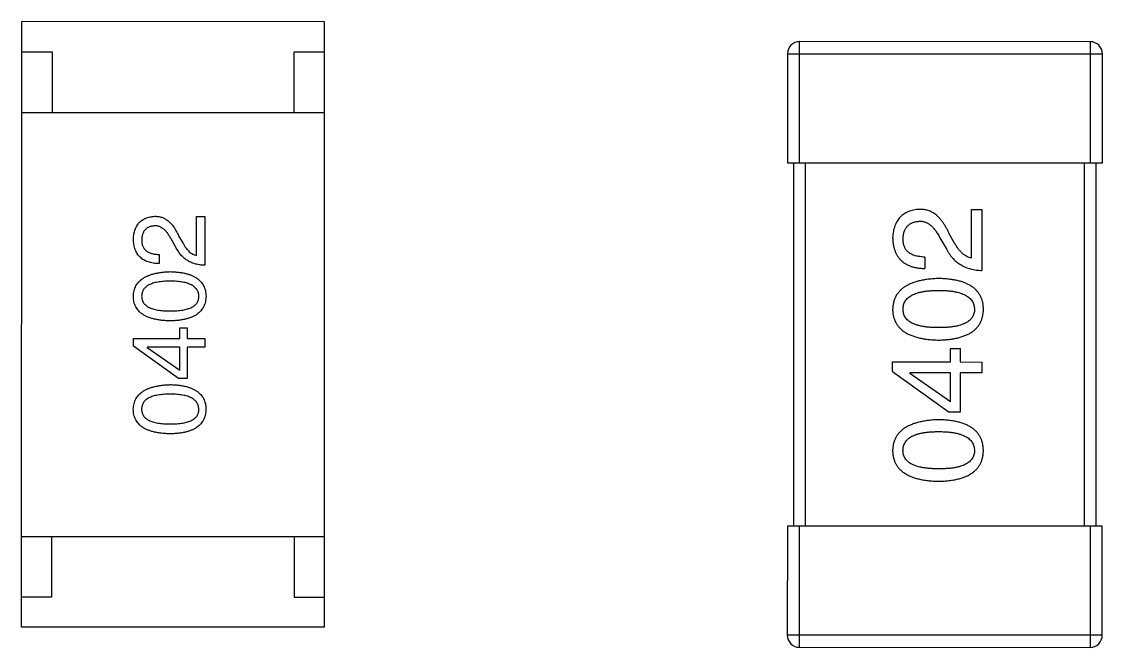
# Model space of a CAD drawing. Header units: inches. Extents: x -29 to 164, y -51 to 83.
# Drawn here: x 147.751 to 149.535, y 1.223 to 2.256 of the extents above; entities that cross this region are included whole.
import ezdxf

# ---------------------------------------------------------------- set-up
doc = ezdxf.new("R2010")
doc.units = ezdxf.units.IN
doc.header["$LTSCALE"] = 1.21
doc.header["$MEASUREMENT"] = 0
doc.layers.get('0').update_dxf_attribs({"linetype": 'CONTINUOUS'})

msp = doc.modelspace()

# ---------------------------------------------------------------- linework, layer by layer
at = {"color": 7, "linetype": 'Continuous'}
for p, q in [((147.7506, 1.2565), (147.7508, 2.2565)), ((148.2508, 2.2564), (147.7508, 2.2565)), ((148.2506, 1.2564), (148.2508, 2.2564)), ((149.5151, 2.2233), (149.0351, 2.2234)), ((149.0351, 2.0234), (149.0351, 2.2234)), ((149.5151, 2.2233), (149.5151, 2.0233)), ((147.7508, 2.2065), (147.8008, 2.2065)), ((147.8008, 2.2065), (147.8008, 2.1065)), ((148.2008, 2.2064), (148.2508, 2.2064)), ((148.2008, 2.1064), (148.2008, 2.2064)), ((149.0151, 2.2034), (149.5351, 2.2033)), ((149.0151, 2.2034), (149.0151, 2.0234)), ((149.5351, 2.0233), (149.5351, 2.2033)), ((147.7508, 2.1065), (148.2508, 2.1064)), ((149.0151, 2.0234), (149.5351, 2.0233)), ((149.0251, 2.0234), (149.025, 1.4234)), ((149.045, 1.4234), (149.0451, 2.0234)), ((149.5051, 2.0233), (149.505, 1.4233)), ((149.525, 1.4233), (149.5251, 2.0233)), ((149.3191, 1.9465), (149.3363, 1.9465)), ((149.3191, 1.8661), (149.3191, 1.9465)), ((149.3363, 1.9465), (149.3363, 1.8456)), ((148.0393, 1.8707), (148.0394, 1.9349)), ((148.0394, 1.9349), (148.0531, 1.9349)), ((148.0531, 1.9349), (148.0531, 1.8543)), ((148.0066, 1.8818), (147.9974, 1.8976)), ((148.0098, 1.9028), (148.0171, 1.8904)), ((149.2666, 1.8997), (149.2781, 1.8801)), ((149.2912, 1.8907), (149.2822, 1.9063)), ((147.9777, 1.872), (147.9777, 1.8569)), ((149.2421, 1.8678), (149.242, 1.8489)), ((148.0118, 1.7511), (148.0242, 1.751)), ((148.0118, 1.7333), (148.0118, 1.7511)), ((148.0242, 1.751), (148.0242, 1.7333)), ((147.9351, 1.7334), (148.0118, 1.7333)), ((147.9351, 1.7209), (147.9351, 1.7334)), ((148.0242, 1.7333), (148.0531, 1.7333)), ((148.0531, 1.7333), (148.0531, 1.7189)), ((148.0098, 1.6671), (147.9351, 1.7209)), ((148.0118, 1.7189), (147.958, 1.7189)), ((147.958, 1.7189), (147.958, 1.7183)), ((147.958, 1.7183), (148.0118, 1.6809)), ((148.0118, 1.6809), (148.0118, 1.7189)), ((148.0531, 1.7189), (148.0242, 1.7189)), ((148.0242, 1.7189), (148.0242, 1.6671)), ((149.2846, 1.7166), (149.3002, 1.7166)), ((149.2846, 1.6945), (149.2846, 1.7166)), ((149.3002, 1.7166), (149.3002, 1.6945)), ((149.1887, 1.6945), (149.2846, 1.6945)), ((149.1887, 1.6789), (149.1887, 1.6945)), ((149.1887, 1.6789), (149.2822, 1.6117)), ((149.3002, 1.6945), (149.3363, 1.6944)), ((149.3363, 1.6944), (149.3363, 1.6764)), ((148.0242, 1.6671), (148.0098, 1.6671)), ((149.2846, 1.6764), (149.2174, 1.6764)), ((149.2174, 1.6764), (149.2174, 1.6756)), ((149.2846, 1.6289), (149.2174, 1.6756)), ((149.2846, 1.6289), (149.2846, 1.6764)), ((149.3363, 1.6764), (149.3002, 1.6764)), ((149.3002, 1.6764), (149.3002, 1.6117)), ((149.3002, 1.6117), (149.2822, 1.6117)), ((149.015, 1.4234), (149.0149, 1.2434)), ((149.535, 1.4233), (149.015, 1.4234)), ((149.0349, 1.2234), (149.035, 1.4234)), ((149.515, 1.4233), (149.5149, 1.2233)), ((149.5349, 1.2433), (149.535, 1.4233)), ((147.7507, 1.4065), (148.2507, 1.4064)), ((147.8006, 1.3065), (147.8007, 1.4065)), ((148.2007, 1.4064), (148.2006, 1.3064)), ((147.7506, 1.3065), (147.8006, 1.3065)), ((148.2006, 1.3064), (148.2506, 1.3064)), ((148.2506, 1.2564), (147.7506, 1.2565)), ((149.5349, 1.2433), (149.0149, 1.2434)), ((149.0349, 1.2234), (149.5149, 1.2233))]:
    msp.add_line(p, q, dxfattribs=at)
for centre, start, end in [((149.0351, 2.2034), 89.988, 179.988), ((149.5151, 2.2033), 359.988, 89.988), ((149.0349, 1.2434), 179.988, 269.988), ((149.5149, 1.2433), 269.988, 359.988)]:
    msp.add_arc(centre, 0.02, start, end, dxfattribs=at)
for points, knots in [([(149.2331, 1.9465), (149.2314, 1.9463), (149.2281, 1.9461), (149.2233, 1.9453), (149.2188, 1.9442), (149.2146, 1.9427), (149.2108, 1.9409), (149.2072, 1.9389), (149.204, 1.9364), (149.201, 1.9336), (149.1984, 1.9305), (149.1961, 1.9271), (149.1941, 1.9233), (149.1924, 1.9192), (149.191, 1.9148), (149.1899, 1.9101), (149.1892, 1.905), (149.1889, 1.9016), (149.1888, 1.8998)], [0, 0, 0, 0, 0.070688, 0.137741, 0.201612, 0.262778, 0.321223, 0.378455, 0.434411, 0.490146, 0.546362, 0.603392, 0.662208, 0.723401, 0.787372, 0.85442, 0.925153, 1, 1, 1, 1]), ([(149.2822, 1.9063), (149.2814, 1.908), (149.2799, 1.9113), (149.2774, 1.916), (149.2748, 1.9204), (149.2722, 1.9245), (149.2694, 1.9282), (149.2666, 1.9315), (149.2636, 1.9346), (149.2606, 1.9372), (149.2575, 1.9396), (149.2542, 1.9416), (149.2509, 1.9433), (149.2475, 1.9447), (149.244, 1.9456), (149.2404, 1.9463), (149.2368, 1.9466), (149.2343, 1.9465), (149.2331, 1.9465)], [0, 0, 0, 0, 0.082731, 0.161257, 0.236138, 0.307554, 0.375712, 0.440848, 0.502916, 0.562567, 0.619798, 0.675716, 0.73039, 0.78386, 0.837315, 0.890547, 0.944917, 1, 1, 1, 1]), ([(147.9351, 1.8976), (147.9352, 1.899), (147.9354, 1.9018), (147.936, 1.9059), (147.9369, 1.9096), (147.938, 1.9132), (147.9393, 1.9164), (147.9409, 1.9194), (147.9428, 1.9222), (147.9449, 1.9247), (147.9472, 1.9269), (147.9498, 1.9289), (147.9527, 1.9305), (147.9558, 1.9319), (147.9591, 1.9331), (147.9627, 1.934), (147.9665, 1.9346), (147.9692, 1.9348), (147.9705, 1.935)], [0, 0, 0, 0, 0.074847, 0.14558, 0.212628, 0.276599, 0.337792, 0.396608, 0.453638, 0.509854, 0.565589, 0.621545, 0.678777, 0.737222, 0.798388, 0.862259, 0.929312, 1, 1, 1, 1]), ([(147.9705, 1.935), (147.9715, 1.935), (147.9735, 1.935), (147.9764, 1.9348), (147.9793, 1.9343), (147.9821, 1.9335), (147.9848, 1.9324), (147.9874, 1.9311), (147.99, 1.9295), (147.9925, 1.9276), (147.9949, 1.9254), (147.9973, 1.923), (147.9996, 1.9203), (148.0018, 1.9173), (148.0039, 1.9141), (148.006, 1.9106), (148.008, 1.9068), (148.0092, 1.9042), (148.0098, 1.9028)], [0, 0, 0, 0, 0.055083, 0.109453, 0.162685, 0.21614, 0.26961, 0.324284, 0.380202, 0.437433, 0.497084, 0.559152, 0.624288, 0.692446, 0.763862, 0.838743, 0.917269, 1, 1, 1, 1]), ([(147.9698, 1.9192), (147.969, 1.9192), (147.9674, 1.919), (147.9651, 1.9186), (147.9629, 1.918), (147.9609, 1.9173), (147.9591, 1.9164), (147.9573, 1.9153), (147.9558, 1.9141), (147.9544, 1.9127), (147.9532, 1.9111), (147.9521, 1.9094), (147.9512, 1.9075), (147.9504, 1.9054), (147.9498, 1.9032), (147.9493, 1.9008), (147.949, 1.8983), (147.9489, 1.8965), (147.9489, 1.8956)], [0, 0, 0, 0, 0.069456, 0.136175, 0.198596, 0.258993, 0.316838, 0.37342, 0.428889, 0.48454, 0.540119, 0.597644, 0.65702, 0.718534, 0.783117, 0.851564, 0.923888, 1, 1, 1, 1]), ([(147.9974, 1.8976), (147.9969, 1.8985), (147.9959, 1.9003), (147.9944, 1.9029), (147.9929, 1.9053), (147.9913, 1.9075), (147.9897, 1.9095), (147.988, 1.9114), (147.9864, 1.913), (147.9846, 1.9144), (147.9829, 1.9157), (147.9811, 1.9168), (147.9793, 1.9177), (147.9775, 1.9184), (147.9756, 1.9189), (147.9737, 1.9192), (147.9718, 1.9193), (147.9705, 1.9193), (147.9698, 1.9192)], [0, 0, 0, 0, 0.084365, 0.165386, 0.24176, 0.314729, 0.38433, 0.449952, 0.513164, 0.5734, 0.630824, 0.68644, 0.740136, 0.792605, 0.844515, 0.896112, 0.947763, 1, 1, 1, 1]), ([(149.206, 1.8973), (149.2061, 1.8984), (149.2062, 1.9006), (149.2065, 1.9038), (149.2071, 1.9068), (149.2079, 1.9096), (149.2089, 1.9121), (149.21, 1.9145), (149.2114, 1.9167), (149.2129, 1.9187), (149.2147, 1.9204), (149.2166, 1.9219), (149.2187, 1.9233), (149.2211, 1.9244), (149.2236, 1.9253), (149.2263, 1.926), (149.2292, 1.9265), (149.2312, 1.9267), (149.2322, 1.9268)], [0, 0, 0, 0, 0.076112, 0.148436, 0.216883, 0.281466, 0.34298, 0.402356, 0.459881, 0.51546, 0.571111, 0.62658, 0.683162, 0.741007, 0.801404, 0.863825, 0.930544, 1, 1, 1, 1]), ([(149.2322, 1.9268), (149.233, 1.9268), (149.2346, 1.9269), (149.2371, 1.9268), (149.2394, 1.9264), (149.2418, 1.9258), (149.2441, 1.9249), (149.2463, 1.9238), (149.2485, 1.9224), (149.2507, 1.9208), (149.2529, 1.9191), (149.255, 1.917), (149.257, 1.9147), (149.259, 1.9122), (149.261, 1.9094), (149.2629, 1.9064), (149.2649, 1.9032), (149.266, 1.9009), (149.2666, 1.8997)], [0, 0, 0, 0, 0.052237, 0.103888, 0.155485, 0.207395, 0.259864, 0.31356, 0.369176, 0.4266, 0.486836, 0.550048, 0.61567, 0.685271, 0.75824, 0.834614, 0.915635, 1, 1, 1, 1]), ([(147.9777, 1.8569), (147.976, 1.857), (147.9728, 1.8571), (147.9681, 1.8576), (147.9637, 1.8585), (147.9596, 1.8596), (147.9558, 1.8611), (147.9523, 1.8629), (147.9492, 1.865), (147.9463, 1.8674), (147.9438, 1.8701), (147.9416, 1.8731), (147.9397, 1.8764), (147.9382, 1.8801), (147.9369, 1.884), (147.936, 1.8883), (147.9353, 1.8928), (147.9352, 1.896), (147.9351, 1.8976)], [0, 0, 0, 0, 0.074935, 0.145873, 0.212498, 0.27598, 0.33603, 0.394042, 0.450372, 0.505546, 0.560812, 0.616481, 0.673265, 0.732328, 0.7938, 0.858943, 0.92718, 1, 1, 1, 1]), ([(147.9489, 1.8956), (147.9489, 1.8947), (147.9489, 1.8929), (147.9493, 1.8903), (147.9498, 1.8878), (147.9506, 1.8855), (147.9516, 1.8834), (147.9529, 1.8815), (147.9543, 1.8798), (147.9561, 1.8782), (147.958, 1.8768), (147.9601, 1.8756), (147.9625, 1.8746), (147.9651, 1.8737), (147.968, 1.873), (147.971, 1.8725), (147.9743, 1.8721), (147.9765, 1.872), (147.9777, 1.872)], [0, 0, 0, 0, 0.065945, 0.127767, 0.186553, 0.242898, 0.297728, 0.351599, 0.404854, 0.459191, 0.515338, 0.573322, 0.634405, 0.698538, 0.767039, 0.84022, 0.917406, 1, 1, 1, 1]), ([(149.1888, 1.8998), (149.1889, 1.8977), (149.1891, 1.8938), (149.1899, 1.8881), (149.191, 1.8828), (149.1926, 1.8779), (149.1946, 1.8733), (149.1969, 1.8692), (149.1997, 1.8654), (149.2029, 1.862), (149.2064, 1.859), (149.2103, 1.8564), (149.2147, 1.8541), (149.2194, 1.8523), (149.2245, 1.8509), (149.23, 1.8498), (149.2359, 1.8491), (149.24, 1.849), (149.242, 1.8489)], [0, 0, 0, 0, 0.07282, 0.141057, 0.2062, 0.267672, 0.326735, 0.383519, 0.439188, 0.494454, 0.549628, 0.605958, 0.66397, 0.72402, 0.787502, 0.854127, 0.925065, 1, 1, 1, 1]), ([(149.2421, 1.8678), (149.2406, 1.8678), (149.2378, 1.8679), (149.2337, 1.8684), (149.2299, 1.869), (149.2263, 1.8699), (149.2231, 1.871), (149.2201, 1.8722), (149.2174, 1.8738), (149.215, 1.8755), (149.2128, 1.8775), (149.211, 1.8797), (149.2095, 1.8821), (149.2082, 1.8847), (149.2072, 1.8876), (149.2065, 1.8906), (149.2061, 1.8939), (149.206, 1.8961), (149.206, 1.8973)], [0, 0, 0, 0, 0.082594, 0.15978, 0.232961, 0.301462, 0.365595, 0.426678, 0.484662, 0.540809, 0.595146, 0.648401, 0.702272, 0.757102, 0.813447, 0.872233, 0.934055, 1, 1, 1, 1]), ([(148.0531, 1.8543), (148.0518, 1.8543), (148.0492, 1.8544), (148.0454, 1.8548), (148.0417, 1.8554), (148.0382, 1.8562), (148.0348, 1.8572), (148.0315, 1.8584), (148.0284, 1.8598), (148.0254, 1.8615), (148.0225, 1.8633), (148.0198, 1.8653), (148.0173, 1.8676), (148.0148, 1.87), (148.0125, 1.8727), (148.0104, 1.8755), (148.0084, 1.8786), (148.0072, 1.8807), (148.0066, 1.8818)], [0, 0, 0, 0, 0.069512, 0.136307, 0.201431, 0.265186, 0.327322, 0.388242, 0.448098, 0.507757, 0.566952, 0.626243, 0.686026, 0.745963, 0.807549, 0.869906, 0.934172, 1, 1, 1, 1]), ([(148.0171, 1.8904), (148.0179, 1.889), (148.0194, 1.8862), (148.022, 1.8825), (148.0247, 1.8793), (148.0274, 1.8766), (148.0303, 1.8743), (148.0332, 1.8726), (148.0362, 1.8713), (148.0383, 1.8709), (148.0393, 1.8707)], [0, 0, 0, 0, 0.158292, 0.304606, 0.440272, 0.565336, 0.681745, 0.791834, 0.896966, 1, 1, 1, 1]), ([(149.2781, 1.8801), (149.2789, 1.8787), (149.2804, 1.876), (149.2829, 1.8722), (149.2856, 1.8686), (149.2885, 1.8653), (149.2915, 1.8622), (149.2947, 1.8595), (149.2981, 1.8569), (149.3017, 1.8546), (149.3054, 1.8526), (149.3093, 1.8508), (149.3134, 1.8493), (149.3176, 1.848), (149.3221, 1.847), (149.3267, 1.8463), (149.3314, 1.8458), (149.3347, 1.8457), (149.3363, 1.8456)], [0, 0, 0, 0, 0.065828, 0.130094, 0.192451, 0.254037, 0.313974, 0.373757, 0.433048, 0.492243, 0.551902, 0.611758, 0.672678, 0.734814, 0.798569, 0.863693, 0.930488, 1, 1, 1, 1]), ([(149.3191, 1.8661), (149.3178, 1.8664), (149.3152, 1.8669), (149.3114, 1.8685), (149.3077, 1.8707), (149.3042, 1.8735), (149.3008, 1.8769), (149.2974, 1.881), (149.2942, 1.8856), (149.2923, 1.889), (149.2912, 1.8907)], [0, 0, 0, 0, 0.103034, 0.208166, 0.318255, 0.434664, 0.559728, 0.695394, 0.841708, 1, 1, 1, 1]), ([(147.9351, 1.803), (147.9352, 1.8046), (147.9353, 1.8076), (147.9362, 1.8121), (147.9375, 1.8162), (147.9393, 1.8201), (147.9415, 1.8237), (147.9442, 1.827), (147.9474, 1.8299), (147.951, 1.8326), (147.9551, 1.835), (147.9596, 1.8371), (147.9646, 1.839), (147.97, 1.8405), (147.9759, 1.8417), (147.9822, 1.8427), (147.989, 1.8433), (147.9936, 1.8436), (147.9961, 1.8437)], [0, 0, 0, 0, 0.057415, 0.112361, 0.16496, 0.216437, 0.267441, 0.318839, 0.371478, 0.426325, 0.483626, 0.544235, 0.608673, 0.677374, 0.750405, 0.828394, 0.911525, 1, 1, 1, 1]), ([(147.9961, 1.8437), (147.9984, 1.8436), (148.003, 1.8434), (148.0096, 1.8428), (148.0158, 1.8419), (148.0215, 1.8407), (148.0268, 1.8392), (148.0317, 1.8374), (148.036, 1.8353), (148.04, 1.8329), (148.0435, 1.8302), (148.0465, 1.8272), (148.0491, 1.8239), (148.0512, 1.8203), (148.0529, 1.8164), (148.0541, 1.8122), (148.0549, 1.8077), (148.055, 1.8046), (148.0551, 1.803)], [0, 0, 0, 0, 0.08769, 0.170218, 0.24749, 0.319818, 0.387758, 0.451391, 0.511445, 0.568185, 0.622681, 0.67526, 0.726746, 0.778428, 0.830764, 0.884397, 0.940866, 1, 1, 1, 1]), ([(147.9961, 1.8279), (147.9942, 1.8279), (147.9905, 1.8279), (147.9851, 1.8276), (147.9801, 1.8271), (147.9755, 1.8264), (147.9712, 1.8256), (147.9674, 1.8245), (147.9638, 1.8232), (147.9607, 1.8218), (147.9579, 1.8201), (147.9555, 1.8183), (147.9534, 1.8162), (147.9517, 1.814), (147.9504, 1.8115), (147.9495, 1.8088), (147.949, 1.806), (147.9489, 1.804), (147.9488, 1.803)], [0, 0, 0, 0, 0.095719, 0.185854, 0.269738, 0.347952, 0.420315, 0.487894, 0.550245, 0.608186, 0.662454, 0.713283, 0.761375, 0.808209, 0.854301, 0.901312, 0.949396, 1, 1, 1, 1]), ([(148.0433, 1.803), (148.0432, 1.804), (148.0431, 1.806), (148.0425, 1.8088), (148.0415, 1.8115), (148.0401, 1.8139), (148.0384, 1.8162), (148.0363, 1.8182), (148.0339, 1.8201), (148.0311, 1.8218), (148.0279, 1.8232), (148.0244, 1.8245), (148.0206, 1.8256), (148.0164, 1.8264), (148.0118, 1.8271), (148.0069, 1.8276), (148.0016, 1.8279), (147.9979, 1.8279), (147.9961, 1.8279)], [0, 0, 0, 0, 0.050879, 0.099377, 0.146973, 0.193618, 0.240619, 0.289461, 0.34047, 0.395283, 0.453059, 0.515633, 0.582666, 0.655287, 0.732971, 0.815933, 0.905166, 1, 1, 1, 1]), ([(149.265, 1.8324), (149.262, 1.8322), (149.2561, 1.832), (149.2476, 1.8311), (149.2397, 1.8299), (149.2324, 1.8284), (149.2256, 1.8265), (149.2194, 1.8242), (149.2137, 1.8216), (149.2087, 1.8186), (149.2041, 1.8152), (149.2002, 1.8115), (149.1968, 1.8074), (149.194, 1.8029), (149.1918, 1.7981), (149.1902, 1.7929), (149.1891, 1.7873), (149.1889, 1.7835), (149.1888, 1.7815)], [0, 0, 0, 0, 0.088475, 0.171606, 0.249595, 0.322626, 0.391327, 0.455765, 0.516374, 0.573675, 0.628522, 0.681161, 0.732559, 0.783563, 0.83504, 0.887639, 0.942585, 1, 1, 1, 1]), ([(149.3388, 1.7815), (149.3387, 1.7835), (149.3385, 1.7874), (149.3376, 1.793), (149.336, 1.7983), (149.334, 1.8032), (149.3313, 1.8077), (149.3281, 1.8118), (149.3243, 1.8156), (149.3199, 1.819), (149.315, 1.8219), (149.3095, 1.8245), (149.3034, 1.8268), (149.2968, 1.8287), (149.2897, 1.8302), (149.2819, 1.8313), (149.2737, 1.832), (149.2679, 1.8322), (149.265, 1.8324)], [0, 0, 0, 0, 0.059134, 0.115603, 0.169236, 0.221572, 0.273254, 0.32474, 0.377319, 0.431815, 0.488555, 0.548609, 0.612242, 0.680182, 0.75251, 0.829782, 0.91231, 1, 1, 1, 1]), ([(147.996, 1.7623), (147.9936, 1.7624), (147.9889, 1.7626), (147.982, 1.7632), (147.9756, 1.7641), (147.9697, 1.7653), (147.9643, 1.7668), (147.9593, 1.7686), (147.9547, 1.7707), (147.9507, 1.7731), (147.947, 1.7758), (147.9439, 1.7788), (147.9412, 1.7821), (147.939, 1.7857), (147.9373, 1.7896), (147.936, 1.7938), (147.9353, 1.7983), (147.9351, 1.8014), (147.9351, 1.803)], [0, 0, 0, 0, 0.088823, 0.172287, 0.250296, 0.323438, 0.392244, 0.456221, 0.516635, 0.573871, 0.628, 0.680335, 0.731489, 0.782557, 0.834044, 0.886738, 0.942089, 1, 1, 1, 1]), ([(147.9488, 1.803), (147.9489, 1.802), (147.949, 1.8001), (147.9495, 1.7973), (147.9504, 1.7947), (147.9517, 1.7923), (147.9534, 1.7902), (147.9555, 1.7881), (147.9579, 1.7863), (147.9607, 1.7847), (147.9638, 1.7833), (147.9673, 1.7821), (147.9712, 1.7811), (147.9755, 1.7802), (147.9801, 1.7795), (147.9851, 1.7791), (147.9904, 1.7788), (147.9941, 1.7788), (147.996, 1.7787)], [0, 0, 0, 0, 0.049764, 0.097007, 0.143217, 0.188577, 0.235116, 0.282997, 0.333719, 0.387776, 0.445989, 0.508679, 0.576563, 0.649481, 0.728235, 0.812722, 0.903548, 1, 1, 1, 1]), ([(147.996, 1.7787), (147.9979, 1.7788), (148.0016, 1.7788), (148.007, 1.7791), (148.012, 1.7795), (148.0166, 1.7802), (148.0208, 1.7811), (148.0247, 1.782), (148.0283, 1.7833), (148.0314, 1.7847), (148.0342, 1.7863), (148.0366, 1.7881), (148.0387, 1.7901), (148.0403, 1.7923), (148.0417, 1.7947), (148.0426, 1.7973), (148.0431, 1.8001), (148.0432, 1.802), (148.0433, 1.803)], [0, 0, 0, 0, 0.096457, 0.187288, 0.27178, 0.350132, 0.423455, 0.491343, 0.554037, 0.612253, 0.666313, 0.717038, 0.764921, 0.811214, 0.856775, 0.902988, 0.950234, 1, 1, 1, 1]), ([(148.0551, 1.803), (148.055, 1.8014), (148.0549, 1.7983), (148.0541, 1.7938), (148.0529, 1.7896), (148.0512, 1.7857), (148.0491, 1.7821), (148.0465, 1.7787), (148.0435, 1.7757), (148.04, 1.7731), (148.036, 1.7706), (148.0316, 1.7686), (148.0268, 1.7668), (148.0215, 1.7653), (148.0158, 1.7641), (148.0096, 1.7632), (148.003, 1.7626), (147.9984, 1.7624), (147.996, 1.7623)], [0, 0, 0, 0, 0.059135, 0.115606, 0.169241, 0.221578, 0.273261, 0.324749, 0.377329, 0.431642, 0.488541, 0.548597, 0.612232, 0.680174, 0.752504, 0.829777, 0.912307, 1, 1, 1, 1]), ([(149.206, 1.7815), (149.206, 1.7828), (149.2061, 1.7853), (149.2068, 1.7888), (149.2079, 1.7922), (149.2096, 1.7952), (149.2117, 1.798), (149.2143, 1.8006), (149.2173, 1.8029), (149.2208, 1.805), (149.2247, 1.8068), (149.2291, 1.8084), (149.234, 1.8097), (149.2393, 1.8108), (149.2451, 1.8117), (149.2513, 1.8123), (149.258, 1.8126), (149.2626, 1.8127), (149.265, 1.8127)], [0, 0, 0, 0, 0.050604, 0.098688, 0.145699, 0.191791, 0.238625, 0.286717, 0.337546, 0.391814, 0.449755, 0.512106, 0.579685, 0.652048, 0.730262, 0.814146, 0.904281, 1, 1, 1, 1]), ([(149.265, 1.8127), (149.2673, 1.8127), (149.2719, 1.8126), (149.2785, 1.8122), (149.2847, 1.8116), (149.2904, 1.8108), (149.2957, 1.8097), (149.3005, 1.8084), (149.3049, 1.8068), (149.3088, 1.805), (149.3123, 1.8029), (149.3153, 1.8006), (149.3179, 1.798), (149.3201, 1.7952), (149.3218, 1.7921), (149.323, 1.7888), (149.3238, 1.7852), (149.3239, 1.7828), (149.324, 1.7815)], [0, 0, 0, 0, 0.094834, 0.184067, 0.267029, 0.344713, 0.417334, 0.484367, 0.546941, 0.604717, 0.65953, 0.710539, 0.759381, 0.806382, 0.853027, 0.900623, 0.949121, 1, 1, 1, 1]), ([(149.1888, 1.7815), (149.1888, 1.7796), (149.189, 1.7757), (149.19, 1.77), (149.1916, 1.7648), (149.1937, 1.7599), (149.1965, 1.7554), (149.1998, 1.7512), (149.2037, 1.7475), (149.2082, 1.7441), (149.2133, 1.7411), (149.219, 1.7385), (149.2252, 1.7363), (149.2321, 1.7344), (149.2395, 1.7329), (149.2475, 1.7318), (149.256, 1.731), (149.2619, 1.7308), (149.265, 1.7307)], [0, 0, 0, 0, 0.057911, 0.113262, 0.165956, 0.217443, 0.268511, 0.319665, 0.372, 0.426129, 0.483365, 0.543779, 0.607756, 0.676562, 0.749704, 0.827713, 0.911177, 1, 1, 1, 1]), ([(149.265, 1.7512), (149.2626, 1.7512), (149.258, 1.7513), (149.2513, 1.7516), (149.245, 1.7522), (149.2393, 1.753), (149.234, 1.7541), (149.2291, 1.7554), (149.2247, 1.7569), (149.2208, 1.7587), (149.2173, 1.7607), (149.2142, 1.7629), (149.2117, 1.7655), (149.2096, 1.7682), (149.2079, 1.7712), (149.2068, 1.7744), (149.2061, 1.7779), (149.206, 1.7803), (149.206, 1.7815)], [0, 0, 0, 0, 0.096452, 0.187278, 0.271765, 0.350519, 0.423437, 0.491321, 0.554011, 0.612224, 0.666281, 0.717003, 0.764884, 0.811423, 0.856783, 0.902993, 0.950236, 1, 1, 1, 1]), ([(149.324, 1.7815), (149.324, 1.7803), (149.3239, 1.7779), (149.3232, 1.7744), (149.322, 1.7712), (149.3203, 1.7682), (149.3183, 1.7654), (149.3157, 1.7629), (149.3127, 1.7607), (149.3092, 1.7587), (149.3052, 1.7569), (149.3009, 1.7553), (149.296, 1.7541), (149.2907, 1.753), (149.2849, 1.7522), (149.2787, 1.7516), (149.272, 1.7513), (149.2674, 1.7512), (149.265, 1.7512)], [0, 0, 0, 0, 0.049766, 0.097012, 0.143225, 0.188786, 0.235079, 0.282962, 0.333687, 0.387747, 0.445963, 0.508657, 0.576545, 0.649868, 0.72822, 0.812712, 0.903543, 1, 1, 1, 1]), ([(149.265, 1.7307), (149.2679, 1.7308), (149.2736, 1.731), (149.2819, 1.7318), (149.2897, 1.7329), (149.2968, 1.7344), (149.3034, 1.7362), (149.3095, 1.7385), (149.315, 1.7411), (149.3199, 1.7441), (149.3243, 1.7474), (149.3281, 1.7512), (149.3313, 1.7554), (149.3339, 1.7599), (149.336, 1.7648), (149.3375, 1.77), (149.3385, 1.7756), (149.3387, 1.7795), (149.3388, 1.7815)], [0, 0, 0, 0, 0.087693, 0.170223, 0.247496, 0.319826, 0.387768, 0.451403, 0.511459, 0.568358, 0.622671, 0.675251, 0.726739, 0.778422, 0.830759, 0.884394, 0.940865, 1, 1, 1, 1]), ([(147.935, 1.6165), (147.9351, 1.6181), (147.9353, 1.6211), (147.9362, 1.6256), (147.9375, 1.6297), (147.9392, 1.6336), (147.9415, 1.6372), (147.9442, 1.6404), (147.9473, 1.6434), (147.951, 1.6461), (147.955, 1.6485), (147.9595, 1.6506), (147.9645, 1.6524), (147.9699, 1.654), (147.9758, 1.6552), (147.9821, 1.6561), (147.9889, 1.6568), (147.9936, 1.657), (147.996, 1.6571)], [0, 0, 0, 0, 0.057415, 0.112361, 0.16496, 0.216437, 0.267441, 0.318839, 0.371478, 0.426325, 0.483626, 0.544235, 0.608673, 0.677374, 0.750405, 0.828394, 0.911525, 1, 1, 1, 1]), ([(147.996, 1.6571), (147.9984, 1.6571), (148.003, 1.6569), (148.0096, 1.6563), (148.0158, 1.6554), (148.0215, 1.6542), (148.0268, 1.6527), (148.0316, 1.6509), (148.036, 1.6488), (148.04, 1.6464), (148.0434, 1.6437), (148.0465, 1.6407), (148.0491, 1.6374), (148.0512, 1.6338), (148.0528, 1.6299), (148.0541, 1.6257), (148.0548, 1.6212), (148.055, 1.6181), (148.055, 1.6165)], [0, 0, 0, 0, 0.08769, 0.170218, 0.24749, 0.319818, 0.387758, 0.451391, 0.511445, 0.568185, 0.622681, 0.67526, 0.726746, 0.778428, 0.830764, 0.884397, 0.940866, 1, 1, 1, 1]), ([(147.996, 1.6414), (147.9941, 1.6414), (147.9904, 1.6413), (147.9851, 1.6411), (147.9801, 1.6406), (147.9755, 1.6399), (147.9712, 1.639), (147.9673, 1.638), (147.9638, 1.6367), (147.9606, 1.6353), (147.9579, 1.6336), (147.9554, 1.6318), (147.9534, 1.6297), (147.9517, 1.6274), (147.9504, 1.625), (147.9495, 1.6223), (147.9489, 1.6195), (147.9488, 1.6175), (147.9488, 1.6165)], [0, 0, 0, 0, 0.095719, 0.185854, 0.269738, 0.347952, 0.420315, 0.487894, 0.550245, 0.608186, 0.662454, 0.713283, 0.761375, 0.808209, 0.854301, 0.901312, 0.949396, 1, 1, 1, 1]), ([(148.0432, 1.6165), (148.0432, 1.6175), (148.043, 1.6194), (148.0424, 1.6223), (148.0414, 1.625), (148.0401, 1.6274), (148.0384, 1.6297), (148.0363, 1.6317), (148.0339, 1.6336), (148.0311, 1.6353), (148.0279, 1.6367), (148.0244, 1.638), (148.0205, 1.639), (148.0163, 1.6399), (148.0118, 1.6406), (148.0068, 1.6411), (148.0015, 1.6413), (147.9979, 1.6414), (147.996, 1.6414)], [0, 0, 0, 0, 0.050879, 0.099377, 0.146973, 0.193618, 0.240619, 0.289461, 0.34047, 0.395283, 0.453059, 0.515633, 0.582666, 0.655287, 0.732971, 0.815933, 0.905166, 1, 1, 1, 1]), ([(147.996, 1.5758), (147.9936, 1.5759), (147.9888, 1.5761), (147.982, 1.5767), (147.9756, 1.5776), (147.9697, 1.5788), (147.9642, 1.5803), (147.9592, 1.5821), (147.9547, 1.5841), (147.9506, 1.5866), (147.947, 1.5892), (147.9439, 1.5922), (147.9412, 1.5956), (147.939, 1.5992), (147.9373, 1.6031), (147.936, 1.6073), (147.9352, 1.6118), (147.9351, 1.6149), (147.935, 1.6165)], [0, 0, 0, 0, 0.088823, 0.172287, 0.250296, 0.323438, 0.392244, 0.456221, 0.516635, 0.573871, 0.628, 0.680335, 0.731489, 0.782557, 0.834044, 0.886738, 0.942089, 1, 1, 1, 1]), ([(147.9488, 1.6165), (147.9488, 1.6155), (147.9489, 1.6136), (147.9495, 1.6108), (147.9504, 1.6082), (147.9517, 1.6058), (147.9534, 1.6036), (147.9554, 1.6016), (147.9579, 1.5998), (147.9606, 1.5982), (147.9638, 1.5968), (147.9673, 1.5955), (147.9712, 1.5946), (147.9754, 1.5937), (147.9801, 1.593), (147.9851, 1.5926), (147.9904, 1.5923), (147.9941, 1.5922), (147.996, 1.5922)], [0, 0, 0, 0, 0.049764, 0.097007, 0.143217, 0.188577, 0.235116, 0.282997, 0.333719, 0.387776, 0.445989, 0.508679, 0.576563, 0.649481, 0.728235, 0.812722, 0.903548, 1, 1, 1, 1]), ([(147.996, 1.5922), (147.9979, 1.5922), (148.0016, 1.5923), (148.007, 1.5926), (148.0119, 1.593), (148.0166, 1.5937), (148.0208, 1.5945), (148.0247, 1.5955), (148.0282, 1.5968), (148.0314, 1.5982), (148.0342, 1.5998), (148.0366, 1.6016), (148.0386, 1.6036), (148.0403, 1.6058), (148.0417, 1.6082), (148.0426, 1.6108), (148.0431, 1.6136), (148.0432, 1.6155), (148.0432, 1.6165)], [0, 0, 0, 0, 0.096457, 0.187288, 0.27178, 0.350132, 0.423455, 0.491343, 0.554037, 0.612253, 0.666313, 0.717038, 0.764921, 0.811214, 0.856775, 0.902988, 0.950234, 1, 1, 1, 1]), ([(148.055, 1.6165), (148.055, 1.6149), (148.0548, 1.6118), (148.0541, 1.6073), (148.0528, 1.6031), (148.0512, 1.5992), (148.0491, 1.5955), (148.0465, 1.5922), (148.0434, 1.5892), (148.0399, 1.5866), (148.036, 1.5841), (148.0316, 1.5821), (148.0268, 1.5803), (148.0215, 1.5788), (148.0158, 1.5776), (148.0096, 1.5767), (148.0029, 1.5761), (147.9984, 1.5759), (147.996, 1.5758)], [0, 0, 0, 0, 0.059135, 0.115606, 0.169241, 0.221578, 0.273261, 0.324749, 0.377329, 0.431642, 0.488541, 0.548597, 0.612232, 0.680174, 0.752504, 0.829777, 0.912307, 1, 1, 1, 1]), ([(149.2649, 1.5992), (149.2619, 1.5991), (149.2561, 1.5988), (149.2476, 1.598), (149.2397, 1.5968), (149.2323, 1.5952), (149.2256, 1.5933), (149.2193, 1.5911), (149.2137, 1.5884), (149.2086, 1.5854), (149.2041, 1.582), (149.2001, 1.5783), (149.1968, 1.5742), (149.194, 1.5697), (149.1918, 1.5649), (149.1901, 1.5597), (149.1891, 1.5542), (149.1888, 1.5504), (149.1887, 1.5484)], [0, 0, 0, 0, 0.088475, 0.171606, 0.249595, 0.322626, 0.391327, 0.455765, 0.516374, 0.573675, 0.628522, 0.681161, 0.732559, 0.783563, 0.83504, 0.887639, 0.942585, 1, 1, 1, 1]), ([(149.3387, 1.5484), (149.3386, 1.5504), (149.3384, 1.5542), (149.3375, 1.5599), (149.336, 1.5651), (149.3339, 1.57), (149.3312, 1.5745), (149.328, 1.5787), (149.3242, 1.5824), (149.3199, 1.5858), (149.3149, 1.5888), (149.3094, 1.5914), (149.3034, 1.5936), (149.2968, 1.5955), (149.2896, 1.597), (149.2819, 1.5981), (149.2736, 1.5989), (149.2679, 1.5991), (149.2649, 1.5992)], [0, 0, 0, 0, 0.059134, 0.115603, 0.169236, 0.221572, 0.273254, 0.32474, 0.377319, 0.431815, 0.488555, 0.548609, 0.612242, 0.680182, 0.75251, 0.829782, 0.91231, 1, 1, 1, 1]), ([(149.2059, 1.5484), (149.206, 1.5496), (149.2061, 1.5521), (149.2067, 1.5557), (149.2079, 1.559), (149.2095, 1.5621), (149.2117, 1.5649), (149.2142, 1.5675), (149.2173, 1.5698), (149.2207, 1.5719), (149.2247, 1.5737), (149.2291, 1.5753), (149.2339, 1.5766), (149.2392, 1.5777), (149.245, 1.5785), (149.2513, 1.5791), (149.2579, 1.5795), (149.2626, 1.5795), (149.2649, 1.5795)], [0, 0, 0, 0, 0.050604, 0.098688, 0.145699, 0.191791, 0.238625, 0.286717, 0.337546, 0.391814, 0.449755, 0.512106, 0.579685, 0.652048, 0.730262, 0.814146, 0.904281, 1, 1, 1, 1]), ([(149.2649, 1.5795), (149.2673, 1.5795), (149.2718, 1.5795), (149.2785, 1.5791), (149.2846, 1.5785), (149.2903, 1.5777), (149.2956, 1.5766), (149.3004, 1.5752), (149.3048, 1.5737), (149.3087, 1.5718), (149.3122, 1.5698), (149.3153, 1.5674), (149.3179, 1.5649), (149.32, 1.562), (149.3217, 1.559), (149.323, 1.5557), (149.3237, 1.5521), (149.3239, 1.5496), (149.324, 1.5484)], [0, 0, 0, 0, 0.094834, 0.184067, 0.267029, 0.344713, 0.417334, 0.484367, 0.546941, 0.604717, 0.65953, 0.710539, 0.759381, 0.806382, 0.853027, 0.900623, 0.949121, 1, 1, 1, 1]), ([(149.1887, 1.5484), (149.1888, 1.5464), (149.189, 1.5425), (149.1899, 1.5369), (149.1915, 1.5316), (149.1937, 1.5267), (149.1964, 1.5222), (149.1998, 1.5181), (149.2037, 1.5143), (149.2082, 1.511), (149.2133, 1.508), (149.219, 1.5054), (149.2252, 1.5031), (149.232, 1.5013), (149.2394, 1.4997), (149.2474, 1.4986), (149.256, 1.4979), (149.2619, 1.4977), (149.2649, 1.4976)], [0, 0, 0, 0, 0.057911, 0.113262, 0.165956, 0.217443, 0.268511, 0.319665, 0.372, 0.426129, 0.483365, 0.543779, 0.607756, 0.676562, 0.749704, 0.827713, 0.911177, 1, 1, 1, 1]), ([(149.2649, 1.5181), (149.2626, 1.5181), (149.2579, 1.5181), (149.2512, 1.5185), (149.245, 1.5191), (149.2392, 1.5198), (149.2339, 1.521), (149.2291, 1.5222), (149.2247, 1.5238), (149.2207, 1.5255), (149.2172, 1.5275), (149.2142, 1.5298), (149.2116, 1.5323), (149.2095, 1.5351), (149.2079, 1.5381), (149.2067, 1.5413), (149.2061, 1.5448), (149.206, 1.5472), (149.2059, 1.5484)], [0, 0, 0, 0, 0.096452, 0.187278, 0.271765, 0.350519, 0.423437, 0.491321, 0.554011, 0.612224, 0.666281, 0.717003, 0.764884, 0.811423, 0.856783, 0.902993, 0.950236, 1, 1, 1, 1]), ([(149.2649, 1.4976), (149.2679, 1.4977), (149.2736, 1.4979), (149.2819, 1.4986), (149.2896, 1.4997), (149.2968, 1.5012), (149.3034, 1.5031), (149.3094, 1.5053), (149.3149, 1.5079), (149.3198, 1.511), (149.3242, 1.5143), (149.328, 1.5181), (149.3312, 1.5222), (149.3339, 1.5267), (149.336, 1.5316), (149.3375, 1.5369), (149.3384, 1.5425), (149.3386, 1.5464), (149.3387, 1.5484)], [0, 0, 0, 0, 0.087693, 0.170223, 0.247496, 0.319826, 0.387768, 0.451403, 0.511459, 0.568358, 0.622671, 0.675251, 0.726739, 0.778422, 0.830759, 0.884394, 0.940865, 1, 1, 1, 1]), ([(149.324, 1.5484), (149.3239, 1.5471), (149.3238, 1.5447), (149.3231, 1.5413), (149.322, 1.538), (149.3203, 1.535), (149.3182, 1.5323), (149.3157, 1.5298), (149.3126, 1.5275), (149.3091, 1.5255), (149.3052, 1.5237), (149.3008, 1.5222), (149.2959, 1.521), (149.2906, 1.5198), (149.2849, 1.519), (149.2786, 1.5185), (149.2719, 1.5181), (149.2673, 1.5181), (149.2649, 1.5181)], [0, 0, 0, 0, 0.049766, 0.097012, 0.143225, 0.188786, 0.235079, 0.282962, 0.333687, 0.387747, 0.445963, 0.508657, 0.576545, 0.649868, 0.72822, 0.812712, 0.903543, 1, 1, 1, 1])]:
    msp.add_open_spline(points, degree=3, knots=knots, dxfattribs=at)

doc.saveas('drawing.dxf')
